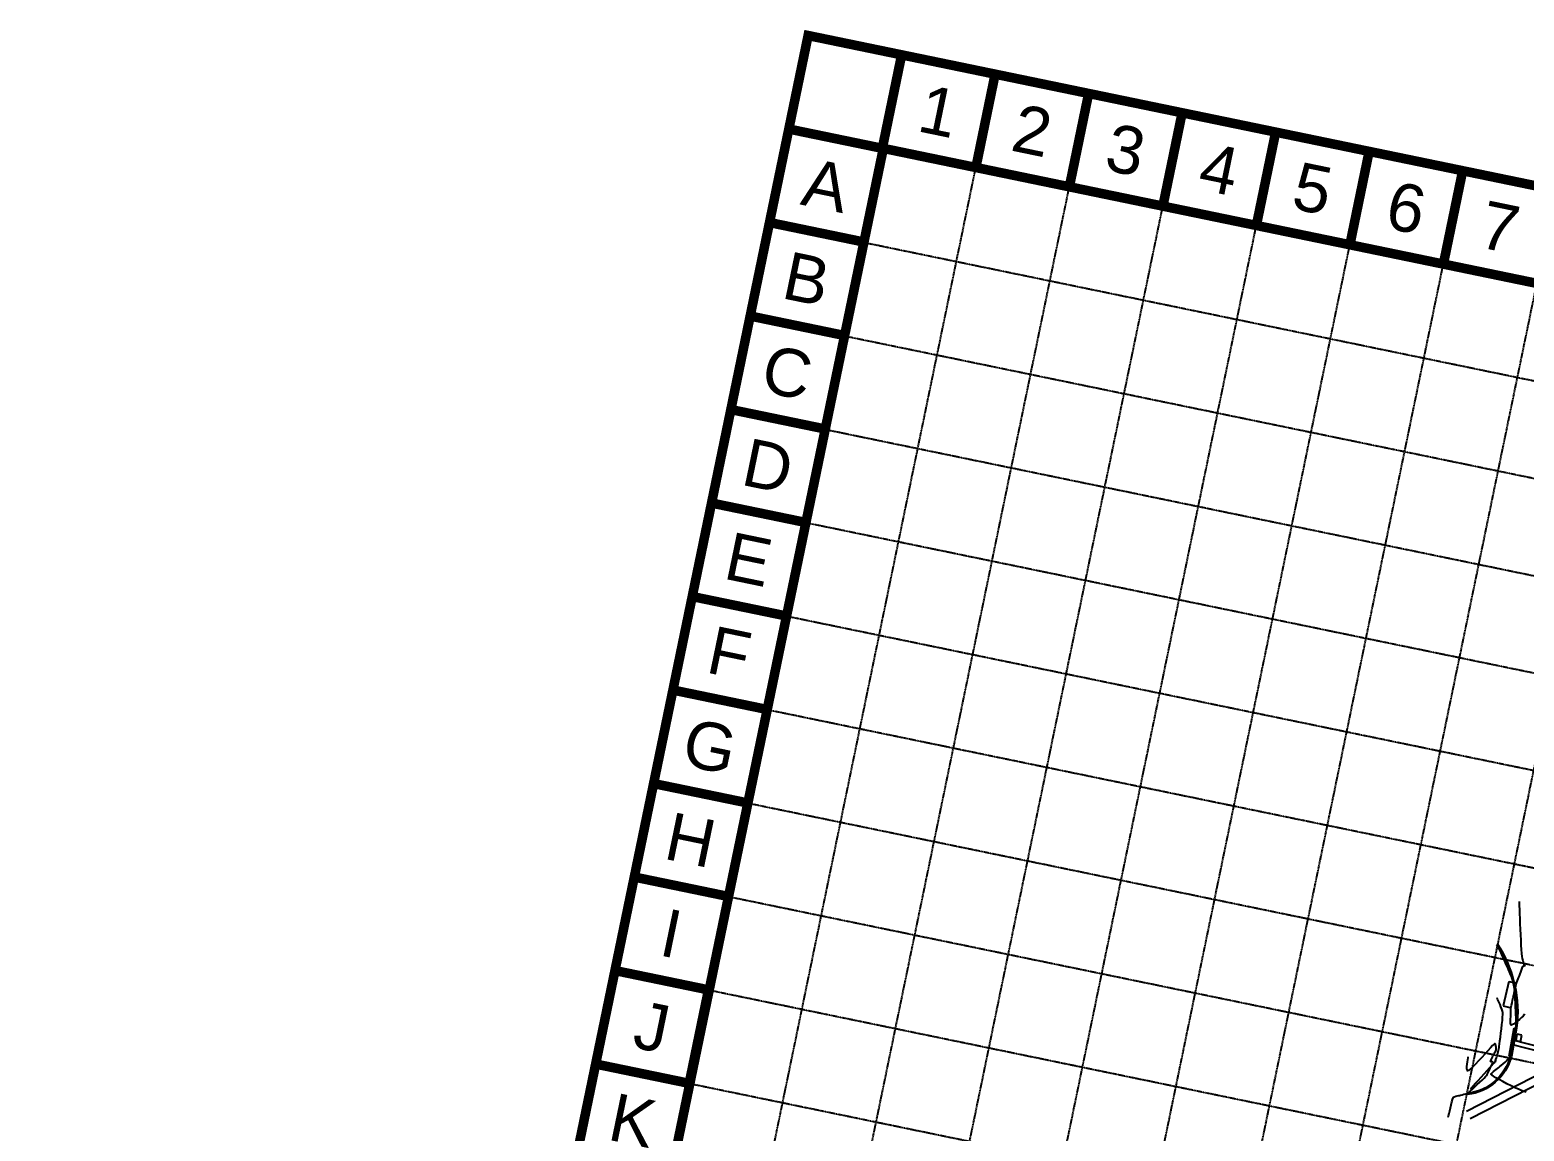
# Model space of a CAD drawing. Header units: inches. Extents: x 3071 to 5995, y 4947 to 7102.
# Drawn here: x 3071 to 3716, y 6626 to 7102 of the extents above; entities that cross this region are included whole.
import ezdxf
from ezdxf.enums import TextEntityAlignment as Align

# ---------------------------------------------------------------- set-up
doc = ezdxf.new("R2010")
doc.units = ezdxf.units.IN
doc.header["$MEASUREMENT"] = 0
doc.linetypes.add('HIDDEN', pattern=[0.375, 0.25, -0.125])
for name, color, linetype in [('BASE', 7, 'Continuous'), ('EC', 3, 'Continuous'), ('EX-BOC', 41, 'Continuous'), ('EX-GUT', 41, 'Continuous'), ('EX-STM', 150, 'Continuous'), ('EX-STORM', 150, 'Continuous'), ('EX-UTIL-STM', 150, 'Continuous'), ('GRID', 254, 'HIDDEN')]:
    doc.layers.add(name, color=color, linetype=linetype)
doc.styles.get("Standard").update_dxf_attribs({"font": 'ARIAL.TTF'})

msp = doc.modelspace()

# ---------------------------------------------------------------- linework, layer by layer
at = {"layer": 'BASE', "const_width": 4.12}
for points in [[(3072.98, 5483.77), (5658.39, 4949.7), (5992.19, 6565.58), (3406.77, 7099.65)], [(3121.63, 5515.83), (5626.44, 4998.34), (5943.51, 6533.54), (3439.26, 7050.89)]]:
    msp.add_lwpolyline(points, close=True, dxfattribs=at)
for points in [[(3438.82, 7050.91), (3447.17, 7091.31)], [(3479.22, 7042.56), (3487.56, 7082.96)], [(3519.62, 7034.22), (3527.96, 7074.62)], [(3560.01, 7025.87), (3568.36, 7066.27)], [(3438.82, 7050.91), (3398.43, 7059.25)], [(3600.41, 7017.53), (3608.76, 7057.93)], [(3640.81, 7009.18), (3649.15, 7049.58)], [(3681.21, 7000.84), (3689.55, 7041.24)], [(3430.48, 7010.51), (3390.08, 7018.86)], [(3422.13, 6970.11), (3381.74, 6978.46)], [(3413.79, 6929.72), (3373.39, 6938.06)], [(3405.44, 6889.32), (3365.05, 6897.66)], [(3397.1, 6848.92), (3356.7, 6857.27)], [(3388.75, 6808.53), (3348.36, 6816.87)], [(3380.41, 6768.13), (3340.01, 6776.47)], [(3372.06, 6727.73), (3331.67, 6736.08)], [(3363.72, 6687.33), (3323.32, 6695.68)], [(3355.38, 6646.94), (3363.72, 6687.33)], [(3355.38, 6646.94), (3314.98, 6655.28)]]:
    msp.add_lwpolyline(points, dxfattribs=at)
at = {"layer": 'EC', "color": 44, "ltscale": 0.4, "flags": 128}
for points, elevation in [([(3713.92, 6725.47), (3713.93, 6725.37), (3713.94, 6725.12), (3713.96, 6724.59), (3714, 6723.63), (3714.06, 6722.09), (3714.13, 6720.24), (3714.21, 6718.14), (3714.3, 6715.87), (3714.4, 6713.52), (3714.51, 6711.16), (3714.62, 6708.85), (3714.74, 6706.69), (3714.87, 6704.74), (3714.99, 6703.08), (3715.12, 6701.78), (3715.25, 6700.92), (3715.5, 6700), (3715.88, 6698.82), (3716.37, 6697.47)], 522), ([(3716.95, 6643.15), (3715.6, 6643.59), (3714.02, 6644.22), (3712.29, 6644.99), (3710.48, 6645.85), (3708.67, 6646.76), (3706.93, 6647.68), (3705.33, 6648.56), (3703.95, 6649.36), (3702.87, 6650.03), (3702.27, 6650.44), (3701.99, 6650.66), (3701.9, 6650.76), (3701.89, 6650.79), (3701.89, 6650.85), (3701.92, 6650.98), (3702.04, 6651.2), (3702.33, 6651.53), (3702.84, 6651.99), (3703.45, 6652.48), (3704.07, 6652.96), (3704.65, 6653.41), (3705.11, 6653.79), (3705.56, 6654.18), (3706.21, 6654.72), (3707, 6655.37), (3707.85, 6656.08), (3708.69, 6656.81), (3709.44, 6657.5), (3710.04, 6658.11), (3710.41, 6658.6), (3710.64, 6659.15), (3710.82, 6659.82), (3710.96, 6660.58), (3711.07, 6661.36), (3711.16, 6662.14), (3711.25, 6662.87), (3711.34, 6663.49), (3711.46, 6664.1), (3711.63, 6664.9), (3711.83, 6665.85), (3712.04, 6666.88), (3712.24, 6667.94), (3712.43, 6668.98), (3712.57, 6669.93), (3712.66, 6670.75), (3712.69, 6671.51), (3712.69, 6672.58), (3712.66, 6673.87), (3712.61, 6675.31), (3712.56, 6676.82), (3712.49, 6678.33), (3712.43, 6679.76), (3712.37, 6681.03), (3712.32, 6682.07), (3712.29, 6682.81), (3712.27, 6683.58), (3712.27, 6684.47), (3712.26, 6685.43), (3712.25, 6686.43), (3712.23, 6687.4), (3712.18, 6688.31), (3712.12, 6689.11), (3712.01, 6689.76), (3711.81, 6690.44), (3711.53, 6691.21), (3711.18, 6692.02), (3710.8, 6692.85), (3710.42, 6693.65), (3710.06, 6694.4), (3709.77, 6695.06), (3709.52, 6695.63), (3709.14, 6696.52), (3708.64, 6697.66), (3708.07, 6698.98), (3707.45, 6700.4), (3706.82, 6701.86), (3706.21, 6703.27), (3705.64, 6704.58), (3705.15, 6705.71), (3704.77, 6706.59), (3704.53, 6707.14)], 522), ([(3692.96, 6644.57), (3693.02, 6644.63), (3693.19, 6644.82), (3693.53, 6645.2), (3694.14, 6645.88), (3695.12, 6646.96), (3696.27, 6648.23), (3697.53, 6649.63), (3698.83, 6651.06), (3700.11, 6652.48), (3701.3, 6653.8), (3702.33, 6654.95), (3703.15, 6655.86), (3703.61, 6656.37), (3703.81, 6656.59), (3703.88, 6656.67), (3703.89, 6656.68), (3703.88, 6656.68), (3703.84, 6656.68), (3703.75, 6656.67), (3703.67, 6656.67), (3703.73, 6656.86), (3703.9, 6657.31), (3704.12, 6657.91), (3704.33, 6658.51), (3704.49, 6659), (3704.6, 6659.41), (3704.75, 6659.96), (3704.9, 6660.61), (3705.06, 6661.27), (3705.2, 6661.9), (3705.3, 6662.43), (3705.37, 6662.95), (3705.51, 6663.93), (3705.68, 6665.28), (3705.89, 6666.89), (3706.11, 6668.67), (3706.33, 6670.53), (3706.53, 6672.35), (3706.69, 6674.05), (3706.81, 6675.52), (3706.87, 6676.67), (3706.86, 6677.39), (3706.7, 6678.14), (3706.43, 6679.02), (3706.08, 6679.98), (3705.7, 6680.95), (3705.3, 6681.88), (3704.94, 6682.71), (3704.65, 6683.38), (3704.46, 6683.83)], 523)]:
    msp.add_lwpolyline(points, dxfattribs=dict(at, elevation=elevation))
at = {"layer": 'EC', "color": 44, "ltscale": 0.5, "flags": 128}
for points, elevation in [([(3716.32, 6677), (3716.04, 6676.47), (3715.63, 6675.99), (3714.96, 6675.34), (3714.12, 6674.59), (3713.21, 6673.82), (3712.3, 6673.11), (3711.47, 6672.53), (3710.83, 6672.17), (3710.44, 6672.11), (3710.23, 6672.46), (3710.16, 6673.14), (3710.18, 6673.99), (3710.25, 6674.86), (3710.32, 6675.61), (3710.36, 6676.08), (3710.36, 6676.49), (3710.36, 6677.09), (3710.37, 6677.79), (3710.38, 6678.49), (3710.4, 6679.09), (3710.43, 6679.5), (3710.5, 6679.93), (3710.67, 6680.72), (3710.89, 6681.74), (3711.14, 6682.88), (3711.4, 6684.03), (3711.63, 6685.07), (3711.81, 6685.87), (3711.91, 6686.33), (3712.01, 6686.81), (3712.16, 6687.51), (3712.32, 6688.33), (3712.49, 6689.14), (3712.65, 6689.83), (3712.77, 6690.29), (3712.92, 6690.72), (3713.17, 6691.35), (3713.48, 6692.07), (3713.78, 6692.78), (3714.05, 6693.4), (3714.23, 6693.83), (3714.23, 6693.83), (3714.4, 6694.31), (3714.64, 6695.02), (3714.92, 6695.86), (3715.23, 6696.73), (3715.56, 6697.49), (3715.91, 6698.05), (3716.26, 6698.3)], 522), ([(3683.23, 6632.3), (3683.4, 6632.97), (3683.65, 6633.94), (3683.95, 6635.12), (3684.27, 6636.41), (3684.61, 6637.7), (3684.93, 6638.91), (3685.21, 6639.92), (3685.44, 6640.64), (3685.59, 6640.98), (3685.95, 6641.17), (3686.54, 6641.35), (3687.21, 6641.51), (3687.83, 6641.65), (3688.24, 6641.74), (3688.63, 6641.85), (3689.28, 6642.02), (3690.06, 6642.23), (3690.86, 6642.45), (3691.53, 6642.67), (3691.97, 6642.85), (3692.31, 6643.12), (3692.94, 6643.67), (3693.79, 6644.45), (3694.79, 6645.37), (3695.86, 6646.38), (3696.94, 6647.41), (3697.94, 6648.38), (3698.8, 6649.24), (3699.45, 6649.9), (3699.81, 6650.31), (3700.11, 6650.8), (3700.51, 6651.56), (3700.97, 6652.48), (3701.45, 6653.47), (3701.89, 6654.43), (3702.25, 6655.25), (3702.5, 6655.84), (3702.57, 6656.09), (3702.32, 6656.21), (3701.9, 6656.29), (3701.64, 6656.4), (3701.69, 6656.63), (3701.86, 6657.09), (3702.1, 6657.69), (3702.37, 6658.3), (3702.61, 6658.82), (3702.76, 6659.15), (3702.96, 6659.49), (3703.27, 6659.98), (3703.61, 6660.52), (3703.9, 6661.02), (3704.04, 6661.38), (3704.05, 6661.81), (3703.99, 6662.48), (3703.87, 6663.21), (3703.69, 6663.8), (3703.45, 6664.1), (3703.15, 6663.88), (3702.49, 6663.24), (3701.56, 6662.25), (3700.41, 6661.01), (3699.12, 6659.6), (3697.76, 6658.1), (3696.38, 6656.61), (3695.06, 6655.22), (3693.86, 6654), (3692.86, 6653.06), (3692.11, 6652.47), (3691.69, 6652.32), (3691.43, 6652.66), (3691.32, 6653.31), (3691.34, 6654.18), (3691.44, 6655.17), (3691.59, 6656.18), (3691.74, 6657.14), (3691.87, 6657.93), (3691.93, 6658.47)], 523)]:
    msp.add_lwpolyline(points, dxfattribs=dict(at, elevation=elevation))
at = {"layer": 'EX-BOC', "color": 7}
msp.add_lwpolyline([(3704.21, 6706.85, -0.178571), (3712.37, 6670.82), (3710.16, 6658.67, -0.304623), (3691.59, 6642.6, -4.236951)], format="xyb", dxfattribs=at)
at = {"layer": 'EX-GUT', "color": 7}
msp.add_lwpolyline([(3704.63, 6707.13, -0.17863), (3712.86, 6670.75), (3710.65, 6658.55, -0.304889), (3691.65, 6642.11, -0.304889)], format="xyb", dxfattribs=at)
at = {"layer": 'EX-STM', "color": 5}
for p, q in [((3709.52, 6691), (3707.08, 6680.39)), ((3709.52, 6691), (3712.34, 6690.38)), ((3707.08, 6680.39), (3709.97, 6679.66))]:
    msp.add_line(p, q, dxfattribs=at)
at = {"layer": 'EX-STORM', "color": 5}
for p, q in [((3758.44, 6669.23), (3691.21, 6634.77)), ((3757.53, 6664.83), (3692.81, 6631.65)), ((3710.53, 6663.84), (3735.44, 6657.44)), ((3711.02, 6665.77), (3737.85, 6658.88))]:
    msp.add_line(p, q, dxfattribs=at)
at = {"layer": 'EX-UTIL-STM', "color": 5}
for p, q in [((3709.67, 6658.7), (3711.87, 6670.91)), ((3711.87, 6670.91), (3712.37, 6670.82)), ((3712.6, 6665.35), (3713.13, 6668.26)), ((3714.58, 6664.9), (3712.6, 6665.35)), ((3715.11, 6667.81), (3713.13, 6668.26)), ((3714.58, 6664.9), (3715.11, 6667.81)), ((3709.67, 6658.7), (3710.16, 6658.67))]:
    msp.add_line(p, q, dxfattribs=at)
at = {"layer": 'GRID', "color": 253, "linetype": 'HIDDEN'}
for p, q in [((3479.16, 7042.97), (3186.98, 5628.51)), ((3519.56, 7034.63), (3227.38, 5620.17)), ((3559.96, 7026.29), (3267.78, 5611.82)), ((3600.36, 7017.94), (3308.17, 5603.48)), ((3640.75, 7009.6), (3348.57, 5595.13)), ((3431.94, 7010.07), (5936.56, 6492.69)), ((3681.15, 7001.25), (3388.97, 5586.79)), ((3721.55, 6992.91), (3429.36, 5578.44)), ((3761.94, 6984.56), (3469.76, 5570.1)), ((3423.59, 6969.67), (5928.21, 6452.3)), ((3415.25, 6929.28), (5919.87, 6411.9)), ((3405.44, 6889.32), (5910.07, 6371.94)), ((3397.1, 6848.92), (5901.72, 6331.55)), ((3388.75, 6808.53), (5893.38, 6291.15)), ((3380.41, 6768.13), (5885.03, 6250.75)), ((3372.06, 6727.73), (5876.69, 6210.35)), ((3363.72, 6687.33), (5868.34, 6169.96)), ((3355.38, 6646.94), (5860, 6129.56))]:
    msp.add_line(p, q, dxfattribs=at)

# ---------------------------------------------------------------- texts
at = {"layer": 'BASE'}
for s, p in [('1', (3463.19, 7066.93)), ('2', (3503.59, 7058.59)), ('3', (3543.99, 7050.24)), ('4', (3584.39, 7041.9)), ('A', (3414.45, 7034.88)), ('5', (3624.78, 7033.55)), ('6', (3665.18, 7025.21)), ('7', (3705.58, 7016.87)), ('B', (3406.11, 6994.48)), ('C', (3397.76, 6954.09)), ('D', (3389.42, 6913.69)), ('E', (3381.07, 6873.29)), ('F', (3372.73, 6832.9)), ('G', (3364.38, 6792.5)), ('H', (3356.04, 6752.1)), ('I', (3347.69, 6711.7)), ('J', (3339.35, 6671.31)), ('K', (3331, 6630.91))]:
    msp.add_text(s, height=20.62, rotation=348.32864, dxfattribs=at).set_placement(p, align=Align.MIDDLE_CENTER)

doc.saveas('drawing.dxf')
